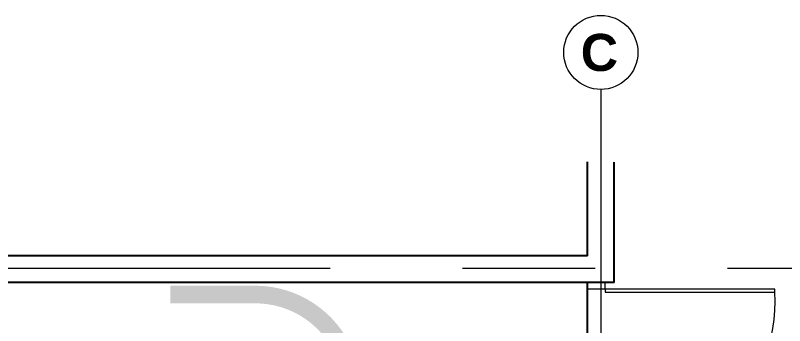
# Model space of a CAD drawing. Header units: millimetres. Extents: x 2107.8 to 2195.9, y 1780.6 to 1794.5.
# Drawn here: x 2184.554 to 2188.91, y 1792.695 to 1794.454 of the extents above; entities that cross this region are included whole.
import ezdxf
from ezdxf.enums import TextEntityAlignment as Align

# ---------------------------------------------------------------- set-up
doc = ezdxf.new("R2010")
doc.units = ezdxf.units.MM
doc.linetypes.add('CENTRO', pattern=[2, 1.25, -0.25, 0.25, -0.25])
doc.layers.get('0').update_dxf_attribs({"true_color": 0xf7f7f7})
doc.layers.add('A_MAMPARAS_PUERTAS', color=251, linetype='Continuous', lineweight=5)
doc.layers.add('AR_EJES', color=8, linetype='CENTRO', lineweight=5)
doc.layers.add('Ruta de evacuacion 2', color=10, linetype='Continuous')
doc.styles.add('Nombre Titulos 1-50', font='', dxfattribs={"height": 0.175})
doc.styles.get('Nombre Titulos 1-50').set_extended_font_data('Arial', bold=True)

# ---------------------------------------------------------------- blocks, each defined once
blk = doc.blocks.new('A$C1FDD0FC0')
at = {"layer": 'A_MAMPARAS_PUERTAS', "color": 251, "lineweight": 0}
for p, q in [((0.03600070404399958, 0.9642828806115631), (0.03780070412949499, 0.9642828806115631)), ((0.03600070404399958, 0.9642828806115631), (0.03780070412949499, 0.9642828806115631)), ((2.21220070389154, 0.9642828806115631), (2.214000703977035, 0.9642828806115631)), ((2.21220070389154, 0.9642828806115631), (2.214000703977035, 0.9642828806115631))]:
    blk.add_line(p, q, dxfattribs=at)
for points in [[(0.03600070404399958, 0.9642828806115631), (7.04010744811967e-07, 0.9642828806115631), (7.04010744811967e-07, 1.063282879270446), (0.03600070404399958, 1.063282879270446)], [(0.03600070404399958, 0.9642828806115631), (7.04010744811967e-07, 0.9642828806115631), (7.04010744811967e-07, 1.063282879270446), (0.03600070404399958, 1.063282879270446)], [(2.214000703977035, 0.9642828806115631), (2.250000704010745, 0.9642828806115631), (2.250000704010745, 1.063282879270446), (2.214000703977035, 1.063282879270446)], [(2.214000703977035, 0.9642828806115631), (2.250000704010745, 0.9642828806115631), (2.250000704010745, 1.063282879270446), (2.214000703977035, 1.063282879270446)], [(0.05580070414634974, 0.0002847573534836556), (0.03780070412949499, 0.0002847573534836556), (0.03780070412949499, 0.9642828806115631), (0.05580070414634974, 0.9642828806115631)], [(0.05580070414634974, 0.0002847573534836556), (0.03780070412949499, 0.0002847573534836556), (0.03780070412949499, 0.9642828806115631), (0.05580070414634974, 0.9642828806115631)], [(2.19420070387514, 0.002082883454932016), (2.21220070389154, 0.002082883454932016), (2.21220070389154, 0.9642828806115631), (2.19420070387514, 0.9642828806115631)], [(2.19420070387514, 0.002082883454932016), (2.21220070389154, 0.002082883454932016), (2.21220070389154, 0.9642828806115631), (2.19420070387514, 0.9642828806115631)]]:
    blk.add_lwpolyline(points, close=True, dxfattribs=at)
for centre, radius, start, end in [((0.09605879899208958, 1.030574287066884), 1.03107576309293, 267.7623318465676, 356.3131961348474), ((0.09605879899208958, 1.030574287066884), 1.03107576309293, 267.7623318465676, 356.3131961348474), ((2.152390731890591, 1.03077352702303), 1.029539952562129, 183.7034224556466, 272.3274413704754), ((2.152390731890591, 1.03077352702303), 1.029539952562129, 183.7034224556466, 272.3274413704754)]:
    blk.add_arc(centre, radius, start, end, dxfattribs=at)

msp = doc.modelspace()

# ---------------------------------------------------------------- hatches: boundary and pattern name
at = {"layer": 'Ruta de evacuacion 2', "ltscale": 0.5}
h = msp.add_hatch(color=1, dxfattribs=at)
h.dxf.hatch_style = 1
edge = h.paths.add_edge_path()
edge.add_line((2185.911334005758, 1792.821220159637), (2185.431494740829, 1792.820511643444))
edge.add_line((2185.431494740829, 1792.820511643444), (2185.431347084005, 1792.920511534431))
edge.add_line((2185.431347084005, 1792.920511534431), (2185.911186348933, 1792.921220050624))
edge.add_arc((2185.912072289879, 1792.3212207047), 0.6000000000000961, 22.766994501334693, 90.08460115923498, ccw=False)
edge.add_line((2186.465324027139, 1792.553411391893), (2186.689078835291, 1792.020260222796))
edge.add_line((2186.689078835291, 1792.020260222796), (2186.73450609549, 1792.041149550953))
edge.add_line((2186.73450609549, 1792.041149550953), (2186.744349113439, 1791.853277683638))
edge.add_line((2186.744349113439, 1791.853277683638), (2186.555063239741, 1791.954135928802))
edge.add_line((2186.555063239741, 1791.954135928802), (2186.596870212415, 1791.98156177493))
edge.add_line((2186.596870212415, 1791.98156177493), (2186.373115404263, 1792.514712944027))
edge.add_arc((2185.91207228988, 1792.321220704701), 0.4999999999995399, 22.76699450127942, 90.08460115926115)

# ---------------------------------------------------------------- linework, layer by layer
at = {"color": 7}
for p, q in [((2187.794634590059, 1793.089560709594), (2187.794634590059, 1793.623339514594)), ((2187.944634590059, 1792.939560709593), (2187.944634590059, 1793.62052703886)), ((2187.794634590059, 1793.089560709594), (2180.994634590059, 1793.089560709594)), ((2187.944634590059, 1792.939560709593), (2180.994634590059, 1792.939560709593)), ((2187.794634590059, 1790.689560709593), (2187.794634590059, 1792.939560709594))]:
    msp.add_line(p, q, dxfattribs=at)
at = {"layer": 'AR_EJES', "ltscale": 3}
for p, q in [((2187.869469611475, 1794.03362975308), (2187.869469611475, 1783.530729643423)), ((2176.586917946723, 1793.019743300771), (2189.768392139196, 1793.019743300771, 6.941657480918685e-05))]:
    msp.add_line(p, q, dxfattribs=at)
at = {"layer": 'AR_EJES', "linetype": 'Continuous'}
msp.add_circle((2187.869469611475, 1794.24362975308), 0.21, dxfattribs=at)

# ---------------------------------------------------------------- block references
at = {"color": 7, "rotation": 90}
msp.add_blockref('A$C1FDD0FC0', (2188.85791746933, 1790.689560005583), dxfattribs=at)

# ---------------------------------------------------------------- texts
at = {"layer": 'AR_EJES', "linetype": 'Continuous', "style": 'Nombre Titulos 1-50', "text_generation_flag": 6}
msp.add_text('C', height=0.2100000000000364, rotation=180, dxfattribs=at).set_placement((2187.861469184875, 1794.243629753146), align=Align.MIDDLE)

doc.saveas('drawing.dxf')
